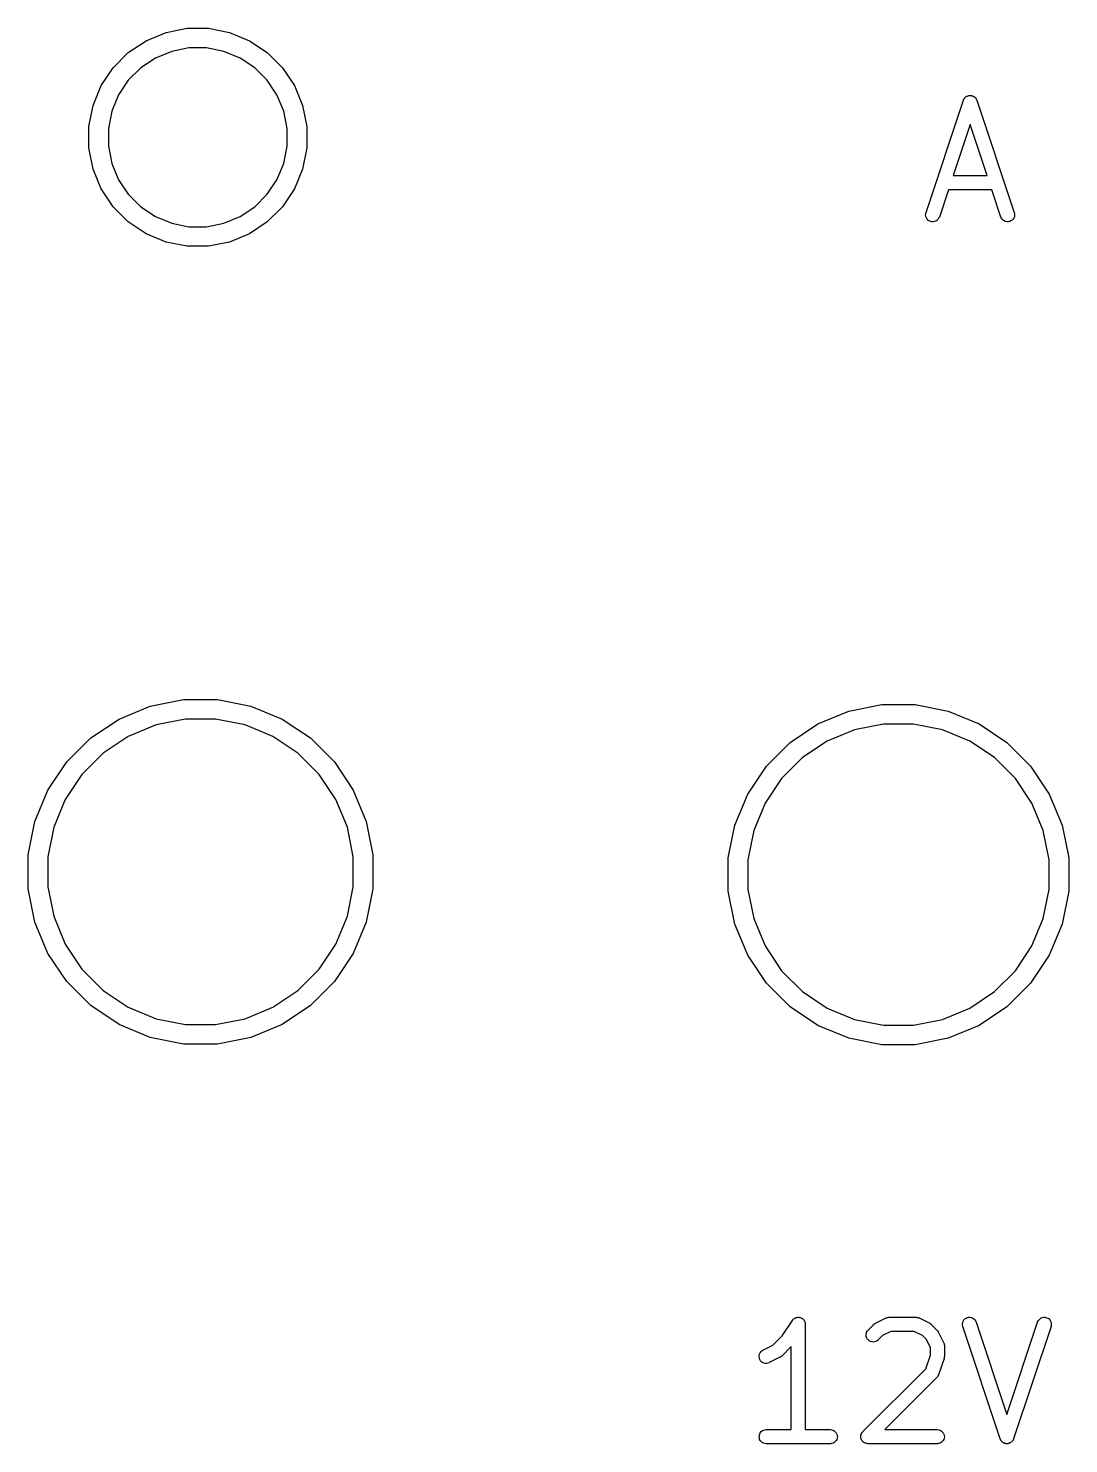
# Model space of a CAD drawing. Extents: x 160.5 to 231.1, y -123.8 to -81.5.
# Drawn here: x 168.99 to 176.4, y -114.31 to -104.23 of the extents above; entities that cross this region are included whole.
import ezdxf

# ---------------------------------------------------------------- set-up
doc = ezdxf.new("R2010")
doc.units = 0
doc.layers.add('BLACK', color=7, linetype='CONTINUOUS')

msp = doc.modelspace()

# ---------------------------------------------------------------- linework, layer by layer
at = {"layer": 'BLACK', "linetype": 'CONTINUOUS'}
for p, q in [((169.832, -104.322), (169.974, -104.264)), ((169.974, -104.264), (170.124, -104.234)), ((170.124, -104.234), (170.276, -104.234)), ((170.276, -104.234), (170.426, -104.264)), ((170.426, -104.264), (170.568, -104.322)), ((169.597, -104.515), (169.705, -104.407)), ((169.705, -104.407), (169.832, -104.322)), ((170.014, -104.398), (169.898, -104.446)), ((170.137, -104.373), (170.014, -104.398)), ((170.263, -104.373), (170.137, -104.373)), ((170.386, -104.398), (170.263, -104.373)), ((170.502, -104.446), (170.386, -104.398)), ((170.568, -104.322), (170.695, -104.407)), ((170.695, -104.407), (170.803, -104.515)), ((169.898, -104.446), (169.794, -104.515)), ((170.606, -104.515), (170.502, -104.446)), ((169.512, -104.642), (169.597, -104.515)), ((169.705, -104.604), (169.636, -104.708)), ((169.794, -104.515), (169.705, -104.604)), ((170.695, -104.604), (170.606, -104.515)), ((170.764, -104.708), (170.695, -104.604)), ((170.803, -104.515), (170.888, -104.642)), ((169.454, -104.784), (169.512, -104.642)), ((169.636, -104.708), (169.588, -104.824)), ((170.812, -104.824), (170.764, -104.708)), ((170.888, -104.642), (170.946, -104.784)), ((169.424, -104.934), (169.454, -104.784)), ((170.946, -104.784), (170.976, -104.934)), ((175.386, -105.546), (175.653, -104.746)), ((175.653, -104.745), (175.654, -104.742)), ((175.653, -104.746), (175.653, -104.745)), ((175.654, -104.742), (175.656, -104.739)), ((175.656, -104.738), (175.657, -104.737)), ((175.656, -104.739), (175.656, -104.738)), ((175.657, -104.737), (175.659, -104.734)), ((175.659, -104.734), (175.661, -104.731)), ((175.661, -104.731), (175.662, -104.73)), ((175.662, -104.73), (175.663, -104.729)), ((175.663, -104.729), (175.665, -104.726)), ((175.665, -104.726), (175.668, -104.724)), ((175.668, -104.724), (175.669, -104.723)), ((175.669, -104.723), (175.67, -104.722)), ((175.67, -104.722), (175.673, -104.72)), ((175.673, -104.72), (175.676, -104.718)), ((175.676, -104.718), (175.677, -104.718)), ((175.677, -104.718), (175.678, -104.717)), ((175.678, -104.717), (175.681, -104.716)), ((175.681, -104.716), (175.685, -104.714)), ((175.685, -104.714), (175.686, -104.714)), ((175.686, -104.714), (175.687, -104.714)), ((175.687, -104.714), (175.691, -104.713)), ((175.691, -104.713), (175.694, -104.712)), ((175.694, -104.712), (175.695, -104.712)), ((175.695, -104.712), (175.697, -104.712)), ((175.697, -104.712), (175.7, -104.712)), ((175.7, -104.712), (175.704, -104.712)), ((175.704, -104.712), (175.705, -104.712)), ((175.705, -104.712), (175.707, -104.712)), ((175.707, -104.712), (175.71, -104.713)), ((175.71, -104.713), (175.713, -104.714)), ((175.713, -104.714), (175.715, -104.714)), ((175.715, -104.714), (175.716, -104.715)), ((175.716, -104.715), (175.719, -104.716)), ((175.719, -104.716), (175.723, -104.717)), ((175.723, -104.717), (175.724, -104.718)), ((175.724, -104.718), (175.725, -104.719)), ((175.725, -104.719), (175.728, -104.721)), ((175.728, -104.721), (175.731, -104.722)), ((175.731, -104.722), (175.732, -104.723)), ((175.732, -104.723), (175.733, -104.724)), ((175.733, -104.724), (175.735, -104.727)), ((175.735, -104.727), (175.738, -104.729)), ((175.738, -104.729), (175.739, -104.73)), ((175.739, -104.73), (175.74, -104.731)), ((175.74, -104.731), (175.741, -104.734)), ((175.741, -104.734), (175.743, -104.737)), ((175.743, -104.737), (175.744, -104.738)), ((175.744, -104.738), (175.745, -104.74)), ((175.745, -104.74), (175.746, -104.743)), ((175.746, -104.743), (175.747, -104.746)), ((175.747, -104.746), (176.014, -105.546)), ((169.588, -104.824), (169.563, -104.947)), ((170.837, -104.947), (170.812, -104.824)), ((169.424, -105.086), (169.424, -104.934)), ((169.563, -104.947), (169.563, -105.073)), ((170.837, -105.073), (170.837, -104.947)), ((170.976, -104.934), (170.976, -105.086)), ((175.7, -104.92), (175.579, -105.283)), ((175.821, -105.283), (175.7, -104.92)), ((169.454, -105.236), (169.424, -105.086)), ((169.563, -105.073), (169.588, -105.196)), ((170.812, -105.196), (170.837, -105.073)), ((170.976, -105.086), (170.946, -105.236)), ((169.588, -105.196), (169.636, -105.312)), ((170.764, -105.312), (170.812, -105.196)), ((169.512, -105.378), (169.454, -105.236)), ((169.636, -105.312), (169.705, -105.416)), ((170.695, -105.416), (170.764, -105.312)), ((170.946, -105.236), (170.888, -105.378)), ((175.579, -105.283), (175.821, -105.283)), ((169.597, -105.505), (169.512, -105.378)), ((170.888, -105.378), (170.803, -105.505)), ((175.546, -105.383), (175.481, -105.578)), ((175.854, -105.383), (175.546, -105.383)), ((175.919, -105.578), (175.854, -105.383)), ((169.705, -105.613), (169.597, -105.505)), ((169.705, -105.416), (169.794, -105.505)), ((169.794, -105.505), (169.898, -105.574)), ((170.502, -105.574), (170.606, -105.505)), ((170.606, -105.505), (170.695, -105.416)), ((170.803, -105.505), (170.695, -105.613)), ((169.832, -105.698), (169.705, -105.613)), ((169.898, -105.574), (170.014, -105.622)), ((170.386, -105.622), (170.502, -105.574)), ((170.695, -105.613), (170.568, -105.698)), ((175.383, -105.565), (175.384, -105.556)), ((175.385, -105.575), (175.383, -105.565)), ((175.384, -105.556), (175.386, -105.546)), ((175.389, -105.584), (175.385, -105.575)), ((175.394, -105.592), (175.389, -105.584)), ((175.4, -105.6), (175.394, -105.592)), ((175.408, -105.605), (175.4, -105.6)), ((175.417, -105.609), (175.408, -105.605)), ((175.427, -105.611), (175.417, -105.609)), ((175.436, -105.612), (175.427, -105.611)), ((175.446, -105.61), (175.436, -105.612)), ((175.455, -105.607), (175.446, -105.61)), ((175.464, -105.602), (175.455, -105.607)), ((175.471, -105.595), (175.464, -105.602)), ((175.476, -105.587), (175.471, -105.595)), ((175.481, -105.578), (175.476, -105.587)), ((175.481, -105.578), (175.481, -105.578)), ((175.923, -105.587), (175.919, -105.578)), ((175.929, -105.595), (175.923, -105.587)), ((175.936, -105.601), (175.929, -105.595)), ((175.944, -105.607), (175.936, -105.601)), ((175.953, -105.61), (175.944, -105.607)), ((175.963, -105.612), (175.953, -105.61)), ((175.973, -105.612), (175.963, -105.612)), ((175.982, -105.609), (175.973, -105.612)), ((175.991, -105.606), (175.982, -105.609)), ((175.999, -105.6), (175.991, -105.606)), ((176.006, -105.593), (175.999, -105.6)), ((176.011, -105.585), (176.006, -105.593)), ((176.015, -105.576), (176.011, -105.585)), ((176.014, -105.546), (176.014, -105.547)), ((176.014, -105.547), (176.016, -105.556)), ((176.016, -105.566), (176.015, -105.576)), ((176.016, -105.556), (176.016, -105.566)), ((169.974, -105.756), (169.832, -105.698)), ((170.014, -105.622), (170.137, -105.647)), ((170.137, -105.647), (170.263, -105.647)), ((170.263, -105.647), (170.386, -105.622)), ((170.568, -105.698), (170.426, -105.756)), ((170.124, -105.786), (169.974, -105.756)), ((170.276, -105.786), (170.124, -105.786)), ((170.426, -105.756), (170.276, -105.786)), ((169.862, -109.06), (170.099, -109.013)), ((170.099, -109.013), (170.341, -109.013)), ((170.341, -109.013), (170.578, -109.06)), ((169.639, -109.153), (169.862, -109.06)), ((170.578, -109.06), (170.801, -109.153)), ((174.616, -109.186), (174.837, -109.095)), ((174.837, -109.095), (175.071, -109.048)), ((175.071, -109.048), (175.309, -109.048)), ((175.309, -109.048), (175.543, -109.095)), ((175.543, -109.095), (175.764, -109.186)), ((169.438, -109.287), (169.639, -109.153)), ((169.903, -109.194), (169.705, -109.276)), ((170.113, -109.153), (169.903, -109.194)), ((170.327, -109.153), (170.113, -109.153)), ((170.537, -109.194), (170.327, -109.153)), ((170.735, -109.276), (170.537, -109.194)), ((170.801, -109.153), (171.002, -109.287)), ((174.418, -109.319), (174.616, -109.186)), ((174.877, -109.229), (174.682, -109.31)), ((175.084, -109.188), (174.877, -109.229)), ((175.296, -109.188), (175.084, -109.188)), ((175.503, -109.229), (175.296, -109.188)), ((175.698, -109.31), (175.503, -109.229)), ((175.764, -109.186), (175.962, -109.319)), ((169.267, -109.458), (169.438, -109.287)), ((169.705, -109.276), (169.527, -109.395)), ((170.913, -109.395), (170.735, -109.276)), ((171.002, -109.287), (171.173, -109.458)), ((174.249, -109.488), (174.418, -109.319)), ((174.682, -109.31), (174.506, -109.427)), ((175.874, -109.427), (175.698, -109.31)), ((175.962, -109.319), (176.131, -109.488)), ((169.527, -109.395), (169.375, -109.547)), ((171.065, -109.547), (170.913, -109.395)), ((174.506, -109.427), (174.357, -109.576)), ((176.023, -109.576), (175.874, -109.427)), ((169.133, -109.659), (169.267, -109.458)), ((169.375, -109.547), (169.256, -109.725)), ((171.184, -109.725), (171.065, -109.547)), ((171.173, -109.458), (171.307, -109.659)), ((174.116, -109.686), (174.249, -109.488)), ((176.131, -109.488), (176.264, -109.686)), ((174.357, -109.576), (174.24, -109.752)), ((176.14, -109.752), (176.023, -109.576)), ((169.04, -109.882), (169.133, -109.659)), ((169.256, -109.725), (169.174, -109.923)), ((171.266, -109.923), (171.184, -109.725)), ((171.307, -109.659), (171.4, -109.882)), ((174.025, -109.907), (174.116, -109.686)), ((176.264, -109.686), (176.355, -109.907)), ((174.24, -109.752), (174.159, -109.947)), ((176.221, -109.947), (176.14, -109.752)), ((168.993, -110.119), (169.04, -109.882)), ((169.174, -109.923), (169.133, -110.133)), ((171.307, -110.133), (171.266, -109.923)), ((171.4, -109.882), (171.447, -110.119)), ((173.978, -110.141), (174.025, -109.907)), ((174.159, -109.947), (174.118, -110.154)), ((176.262, -110.154), (176.221, -109.947)), ((176.355, -109.907), (176.402, -110.141)), ((168.993, -110.361), (168.993, -110.119)), ((169.133, -110.133), (169.133, -110.347)), ((171.307, -110.347), (171.307, -110.133)), ((171.447, -110.119), (171.447, -110.361)), ((173.978, -110.379), (173.978, -110.141)), ((176.402, -110.141), (176.402, -110.379)), ((174.118, -110.154), (174.118, -110.366)), ((176.262, -110.366), (176.262, -110.154)), ((169.133, -110.347), (169.174, -110.557)), ((171.266, -110.557), (171.307, -110.347)), ((169.04, -110.598), (168.993, -110.361)), ((171.447, -110.361), (171.4, -110.598)), ((174.025, -110.613), (173.978, -110.379)), ((174.118, -110.366), (174.159, -110.573)), ((176.221, -110.573), (176.262, -110.366)), ((176.402, -110.379), (176.355, -110.613)), ((169.133, -110.821), (169.04, -110.598)), ((169.174, -110.557), (169.256, -110.755)), ((171.184, -110.755), (171.266, -110.557)), ((171.4, -110.598), (171.307, -110.821)), ((174.116, -110.834), (174.025, -110.613)), ((174.159, -110.573), (174.24, -110.768)), ((176.14, -110.768), (176.221, -110.573)), ((176.355, -110.613), (176.264, -110.834)), ((169.256, -110.755), (169.375, -110.933)), ((171.065, -110.933), (171.184, -110.755)), ((169.267, -111.022), (169.133, -110.821)), ((171.307, -110.821), (171.173, -111.022)), ((174.249, -111.032), (174.116, -110.834)), ((174.24, -110.768), (174.357, -110.944)), ((176.023, -110.944), (176.14, -110.768)), ((176.264, -110.834), (176.131, -111.032)), ((169.375, -110.933), (169.527, -111.085)), ((170.913, -111.085), (171.065, -110.933)), ((174.357, -110.944), (174.506, -111.093)), ((175.874, -111.093), (176.023, -110.944)), ((169.438, -111.193), (169.267, -111.022)), ((171.173, -111.022), (171.002, -111.193)), ((174.418, -111.201), (174.249, -111.032)), ((176.131, -111.032), (175.962, -111.201)), ((169.527, -111.085), (169.705, -111.204)), ((170.735, -111.204), (170.913, -111.085)), ((174.506, -111.093), (174.682, -111.21)), ((175.698, -111.21), (175.874, -111.093)), ((169.639, -111.327), (169.438, -111.193)), ((169.705, -111.204), (169.903, -111.286)), ((170.537, -111.286), (170.735, -111.204)), ((171.002, -111.193), (170.801, -111.327)), ((174.616, -111.334), (174.418, -111.201)), ((174.682, -111.21), (174.877, -111.291)), ((175.503, -111.291), (175.698, -111.21)), ((175.962, -111.201), (175.764, -111.334)), ((169.862, -111.42), (169.639, -111.327)), ((169.903, -111.286), (170.113, -111.327)), ((170.113, -111.327), (170.327, -111.327)), ((170.327, -111.327), (170.537, -111.286)), ((170.801, -111.327), (170.578, -111.42)), ((174.837, -111.425), (174.616, -111.334)), ((174.877, -111.291), (175.084, -111.332)), ((175.084, -111.332), (175.296, -111.332)), ((175.296, -111.332), (175.503, -111.291)), ((175.764, -111.334), (175.543, -111.425)), ((170.099, -111.467), (169.862, -111.42)), ((170.578, -111.42), (170.341, -111.467)), ((175.071, -111.472), (174.837, -111.425)), ((175.543, -111.425), (175.309, -111.472)), ((170.341, -111.467), (170.099, -111.467)), ((175.309, -111.472), (175.071, -111.472)), ((174.361, -113.544), (174.435, -113.434)), ((174.435, -113.434), (174.438, -113.43)), ((174.435, -113.434), (174.435, -113.434)), ((174.435, -113.434), (174.435, -113.434)), ((174.435, -113.434), (174.435, -113.434)), ((174.435, -113.434), (174.435, -113.434)), ((174.438, -113.43), (174.441, -113.426)), ((174.441, -113.426), (174.445, -113.423)), ((174.441, -113.426), (174.441, -113.426)), ((174.441, -113.426), (174.441, -113.426)), ((174.445, -113.423), (174.449, -113.42)), ((174.449, -113.42), (174.453, -113.418)), ((174.449, -113.42), (174.449, -113.42)), ((174.449, -113.42), (174.449, -113.42)), ((174.453, -113.418), (174.457, -113.416)), ((174.457, -113.416), (174.457, -113.416)), ((174.457, -113.416), (174.458, -113.416)), ((174.458, -113.416), (174.462, -113.414)), ((174.462, -113.414), (174.467, -113.413)), ((174.467, -113.413), (174.472, -113.412)), ((174.467, -113.413), (174.467, -113.413)), ((174.467, -113.413), (174.467, -113.413)), ((174.472, -113.412), (174.477, -113.412)), ((174.477, -113.412), (174.477, -113.412)), ((174.477, -113.412), (174.481, -113.412)), ((174.477, -113.412), (174.477, -113.412)), ((174.481, -113.412), (174.486, -113.413)), ((174.486, -113.413), (174.486, -113.413)), ((174.486, -113.413), (174.486, -113.413)), ((174.486, -113.413), (174.49, -113.414)), ((174.49, -113.414), (174.496, -113.416)), ((174.496, -113.416), (174.496, -113.416)), ((174.496, -113.416), (174.496, -113.416)), ((174.496, -113.416), (174.5, -113.418)), ((174.5, -113.418), (174.504, -113.42)), ((174.504, -113.42), (174.504, -113.42)), ((174.504, -113.42), (174.504, -113.42)), ((174.504, -113.42), (174.508, -113.423)), ((174.508, -113.423), (174.512, -113.427)), ((174.512, -113.427), (174.512, -113.427)), ((174.512, -113.427), (174.512, -113.427)), ((174.512, -113.427), (174.515, -113.43)), ((174.515, -113.43), (174.518, -113.434)), ((174.518, -113.434), (174.518, -113.434)), ((174.518, -113.434), (174.518, -113.434)), ((174.518, -113.434), (174.52, -113.438)), ((174.52, -113.438), (174.522, -113.443)), ((174.522, -113.443), (174.522, -113.443)), ((174.522, -113.443), (174.522, -113.443)), ((174.522, -113.443), (174.524, -113.448)), ((174.524, -113.448), (174.525, -113.452)), ((174.525, -113.452), (174.525, -113.452)), ((174.525, -113.452), (174.525, -113.452)), ((174.525, -113.452), (174.526, -113.457)), ((174.526, -113.457), (174.526, -113.462)), ((174.526, -113.462), (174.526, -114.212)), ((174.974, -113.503), (175.012, -113.465)), ((175.012, -113.465), (175.013, -113.464)), ((175.013, -113.464), (175.015, -113.462)), ((175.015, -113.462), (175.017, -113.46)), ((175.017, -113.46), (175.019, -113.459)), ((175.019, -113.459), (175.02, -113.458)), ((175.02, -113.458), (175.023, -113.457)), ((175.023, -113.457), (175.025, -113.455)), ((175.025, -113.455), (175.101, -113.417)), ((175.101, -113.417), (175.102, -113.417)), ((175.102, -113.417), (175.103, -113.416)), ((175.103, -113.416), (175.105, -113.416)), ((175.105, -113.416), (175.108, -113.415)), ((175.108, -113.415), (175.111, -113.414)), ((175.111, -113.414), (175.113, -113.413)), ((175.113, -113.413), (175.114, -113.413)), ((175.114, -113.413), (175.117, -113.413)), ((175.117, -113.413), (175.121, -113.412)), ((175.121, -113.412), (175.122, -113.412)), ((175.122, -113.412), (175.124, -113.412)), ((175.124, -113.412), (175.314, -113.412)), ((175.314, -113.412), (175.315, -113.412)), ((175.315, -113.412), (175.316, -113.412)), ((175.316, -113.412), (175.318, -113.412)), ((175.318, -113.412), (175.321, -113.413)), ((175.321, -113.413), (175.325, -113.413)), ((175.325, -113.413), (175.326, -113.413)), ((175.326, -113.413), (175.328, -113.414)), ((175.328, -113.414), (175.331, -113.415)), ((175.331, -113.415), (175.334, -113.416)), ((175.334, -113.416), (175.335, -113.417)), ((175.335, -113.417), (175.337, -113.417)), ((175.337, -113.417), (175.413, -113.455)), ((175.413, -113.455), (175.413, -113.456)), ((175.413, -113.456), (175.416, -113.457)), ((175.416, -113.457), (175.418, -113.458)), ((175.418, -113.458), (175.42, -113.46)), ((175.42, -113.46), (175.422, -113.461)), ((175.422, -113.461), (175.424, -113.463)), ((175.424, -113.463), (175.426, -113.465)), ((175.426, -113.465), (175.464, -113.503)), ((175.645, -113.458), (175.647, -113.448)), ((175.646, -113.468), (175.645, -113.458)), ((175.648, -113.477), (175.646, -113.468)), ((175.647, -113.448), (175.651, -113.439)), ((175.648, -113.478), (175.648, -113.477)), ((175.914, -114.278), (175.648, -113.478)), ((175.651, -113.439), (175.656, -113.431)), ((175.656, -113.431), (175.663, -113.424)), ((175.663, -113.424), (175.671, -113.418)), ((175.671, -113.418), (175.68, -113.414)), ((175.68, -113.414), (175.689, -113.412)), ((175.689, -113.412), (175.699, -113.412)), ((175.699, -113.412), (175.709, -113.414)), ((175.709, -113.414), (175.718, -113.417)), ((175.718, -113.417), (175.726, -113.422)), ((175.726, -113.422), (175.733, -113.429)), ((175.733, -113.429), (175.739, -113.437)), ((175.739, -113.437), (175.743, -113.446)), ((175.743, -113.446), (175.962, -114.104)), ((175.962, -114.104), (176.181, -113.446)), ((176.276, -113.478), (176.009, -114.278)), ((176.181, -113.445), (176.185, -113.437)), ((176.181, -113.446), (176.181, -113.445)), ((176.185, -113.437), (176.191, -113.429)), ((176.191, -113.429), (176.198, -113.422)), ((176.198, -113.422), (176.207, -113.417)), ((176.207, -113.417), (176.216, -113.414)), ((176.216, -113.414), (176.225, -113.412)), ((176.225, -113.412), (176.235, -113.412)), ((176.235, -113.412), (176.245, -113.415)), ((176.245, -113.415), (176.254, -113.419)), ((176.254, -113.419), (176.262, -113.424)), ((176.262, -113.424), (176.268, -113.431)), ((176.268, -113.431), (176.273, -113.44)), ((176.273, -113.44), (176.277, -113.449)), ((176.278, -113.468), (176.276, -113.478)), ((176.277, -113.449), (176.278, -113.458)), ((176.278, -113.458), (176.278, -113.468)), ((174.294, -113.611), (174.361, -113.544)), ((174.96, -113.538), (174.961, -113.528)), ((174.96, -113.548), (174.96, -113.538)), ((174.963, -113.557), (174.96, -113.548)), ((174.961, -113.528), (174.963, -113.519)), ((174.963, -113.519), (174.968, -113.51)), ((174.968, -113.566), (174.963, -113.557)), ((174.968, -113.51), (174.974, -113.503)), ((174.974, -113.573), (174.968, -113.566)), ((174.981, -113.579), (174.974, -113.573)), ((174.99, -113.584), (174.981, -113.579)), ((175.044, -113.574), (175.037, -113.58)), ((175.045, -113.573), (175.044, -113.574)), ((175.077, -113.541), (175.045, -113.573)), ((175.136, -113.512), (175.077, -113.541)), ((175.302, -113.512), (175.136, -113.512)), ((175.361, -113.541), (175.302, -113.512)), ((175.387, -113.568), (175.361, -113.541)), ((175.417, -113.626), (175.387, -113.568)), ((175.464, -113.503), (175.464, -113.503)), ((175.464, -113.503), (175.466, -113.505)), ((175.466, -113.505), (175.468, -113.507)), ((175.468, -113.507), (175.469, -113.509)), ((175.469, -113.509), (175.471, -113.511)), ((175.471, -113.511), (175.472, -113.513)), ((175.472, -113.513), (175.473, -113.516)), ((175.473, -113.516), (175.511, -113.592)), ((174.198, -113.684), (174.2, -113.674)), ((174.2, -113.674), (174.204, -113.666)), ((174.204, -113.666), (174.21, -113.658)), ((174.21, -113.658), (174.217, -113.651)), ((174.217, -113.651), (174.225, -113.646)), ((174.225, -113.646), (174.294, -113.611)), ((174.426, -113.621), (174.359, -113.688)), ((174.426, -114.212), (174.426, -113.621)), ((174.999, -113.587), (174.99, -113.584)), ((175.009, -113.588), (174.999, -113.587)), ((175.019, -113.587), (175.009, -113.588)), ((175.028, -113.585), (175.019, -113.587)), ((175.037, -113.58), (175.028, -113.585)), ((175.417, -113.682), (175.417, -113.626)), ((175.511, -113.592), (175.512, -113.593)), ((175.512, -113.593), (175.512, -113.594)), ((175.512, -113.594), (175.513, -113.595)), ((175.513, -113.595), (175.514, -113.599)), ((175.514, -113.599), (175.515, -113.602)), ((175.515, -113.602), (175.515, -113.603)), ((175.515, -113.603), (175.516, -113.605)), ((175.516, -113.605), (175.516, -113.608)), ((175.516, -113.608), (175.517, -113.611)), ((175.517, -113.611), (175.517, -113.613)), ((175.517, -113.613), (175.517, -113.614)), ((175.517, -113.614), (175.517, -113.69)), ((174.198, -113.694), (174.198, -113.684)), ((174.199, -113.703), (174.198, -113.694)), ((174.203, -113.713), (174.199, -113.703)), ((174.208, -113.721), (174.203, -113.713)), ((174.215, -113.728), (174.208, -113.721)), ((174.222, -113.734), (174.215, -113.728)), ((174.231, -113.738), (174.222, -113.734)), ((174.241, -113.74), (174.231, -113.738)), ((174.251, -113.74), (174.241, -113.74)), ((174.26, -113.739), (174.251, -113.74)), ((174.269, -113.736), (174.26, -113.739)), ((174.27, -113.735), (174.269, -113.736)), ((174.346, -113.697), (174.27, -113.735)), ((174.349, -113.696), (174.346, -113.697)), ((174.351, -113.694), (174.349, -113.696)), ((174.353, -113.693), (174.351, -113.694)), ((174.354, -113.692), (174.353, -113.693)), ((174.356, -113.69), (174.354, -113.692)), ((174.359, -113.688), (174.356, -113.69)), ((174.359, -113.688), (174.359, -113.688)), ((174.936, -114.226), (175.385, -113.778)), ((175.385, -113.778), (175.417, -113.682)), ((175.514, -113.706), (175.476, -113.821)), ((175.515, -113.704), (175.514, -113.706)), ((175.516, -113.701), (175.515, -113.704)), ((175.517, -113.691), (175.516, -113.694)), ((175.516, -113.694), (175.516, -113.697)), ((175.516, -113.697), (175.516, -113.699)), ((175.516, -113.699), (175.516, -113.701)), ((175.517, -113.69), (175.517, -113.691)), ((175.464, -113.84), (175.092, -114.212)), ((175.465, -113.839), (175.464, -113.84)), ((175.466, -113.838), (175.465, -113.839)), ((175.468, -113.835), (175.466, -113.838)), ((175.47, -113.833), (175.468, -113.835)), ((175.471, -113.831), (175.47, -113.833)), ((175.472, -113.83), (175.471, -113.831)), ((175.473, -113.827), (175.472, -113.83)), ((175.475, -113.824), (175.473, -113.827)), ((175.476, -113.821), (175.475, -113.823)), ((175.475, -113.823), (175.475, -113.824)), ((175.476, -113.821), (175.476, -113.821)), ((174.198, -114.262), (174.199, -114.252)), ((174.199, -114.271), (174.198, -114.262)), ((174.199, -114.252), (174.202, -114.243)), ((174.201, -114.281), (174.199, -114.271)), ((174.206, -114.289), (174.201, -114.281)), ((174.202, -114.243), (174.206, -114.234)), ((174.206, -114.234), (174.212, -114.226)), ((174.212, -114.226), (174.22, -114.22)), ((174.22, -114.22), (174.229, -114.216)), ((174.229, -114.216), (174.238, -114.213)), ((174.238, -114.213), (174.248, -114.212)), ((174.248, -114.212), (174.426, -114.212)), ((174.526, -114.212), (174.705, -114.212)), ((174.705, -114.212), (174.705, -114.212)), ((174.705, -114.212), (174.715, -114.213)), ((174.715, -114.213), (174.724, -114.216)), ((174.724, -114.216), (174.733, -114.221)), ((174.733, -114.221), (174.74, -114.227)), ((174.74, -114.227), (174.747, -114.235)), ((174.751, -114.281), (174.746, -114.29)), ((174.747, -114.235), (174.751, -114.243)), ((174.751, -114.243), (174.754, -114.253)), ((174.754, -114.272), (174.751, -114.281)), ((174.754, -114.253), (174.755, -114.262)), ((174.755, -114.262), (174.754, -114.272)), ((174.921, -114.262), (174.922, -114.257)), ((174.922, -114.267), (174.921, -114.262)), ((174.921, -114.262), (174.921, -114.262)), ((174.921, -114.262), (174.921, -114.262)), ((174.922, -114.252), (174.924, -114.247)), ((174.922, -114.257), (174.922, -114.252)), ((174.922, -114.252), (174.922, -114.252)), ((174.922, -114.252), (174.922, -114.252)), ((174.922, -114.271), (174.922, -114.267)), ((174.924, -114.276), (174.922, -114.271)), ((174.922, -114.271), (174.922, -114.271)), ((174.922, -114.271), (174.922, -114.271)), ((174.924, -114.247), (174.925, -114.243)), ((174.925, -114.281), (174.924, -114.276)), ((174.925, -114.243), (174.928, -114.238)), ((174.925, -114.243), (174.925, -114.243)), ((174.925, -114.243), (174.925, -114.243)), ((174.927, -114.285), (174.925, -114.281)), ((174.925, -114.281), (174.925, -114.281)), ((174.925, -114.281), (174.925, -114.281)), ((174.928, -114.238), (174.93, -114.234)), ((174.93, -114.234), (174.933, -114.23)), ((174.93, -114.234), (174.93, -114.234)), ((174.93, -114.234), (174.93, -114.234)), ((174.933, -114.23), (174.936, -114.227)), ((174.936, -114.227), (174.936, -114.226)), ((174.936, -114.226), (174.936, -114.226)), ((174.936, -114.226), (174.936, -114.226)), ((175.092, -114.212), (175.467, -114.212)), ((175.467, -114.212), (175.467, -114.212)), ((175.467, -114.212), (175.477, -114.213)), ((175.477, -114.213), (175.486, -114.216)), ((175.486, -114.216), (175.495, -114.221)), ((175.495, -114.221), (175.502, -114.227)), ((175.502, -114.227), (175.509, -114.235)), ((175.513, -114.281), (175.508, -114.29)), ((175.509, -114.235), (175.513, -114.243)), ((175.513, -114.243), (175.516, -114.253)), ((175.516, -114.272), (175.513, -114.281)), ((175.516, -114.253), (175.517, -114.262)), ((175.517, -114.262), (175.516, -114.272)), ((175.916, -114.281), (175.914, -114.278)), ((175.917, -114.284), (175.916, -114.281)), ((175.918, -114.285), (175.917, -114.284)), ((176.008, -114.282), (176.006, -114.285)), ((176.009, -114.278), (176.008, -114.282)), ((176.009, -114.278), (176.009, -114.278)), ((174.212, -114.297), (174.206, -114.289)), ((174.219, -114.303), (174.212, -114.297)), ((174.228, -114.308), (174.219, -114.303)), ((174.237, -114.311), (174.228, -114.308)), ((174.247, -114.312), (174.237, -114.311)), ((174.248, -114.312), (174.247, -114.312)), ((174.705, -114.312), (174.248, -114.312)), ((174.714, -114.311), (174.705, -114.312)), ((174.724, -114.308), (174.714, -114.311)), ((174.732, -114.304), (174.724, -114.308)), ((174.74, -114.297), (174.732, -114.304)), ((174.746, -114.29), (174.74, -114.297)), ((174.93, -114.289), (174.927, -114.285)), ((174.933, -114.293), (174.93, -114.289)), ((174.93, -114.289), (174.93, -114.289)), ((174.93, -114.289), (174.93, -114.289)), ((174.936, -114.297), (174.933, -114.293)), ((174.939, -114.3), (174.936, -114.297)), ((174.936, -114.297), (174.936, -114.297)), ((174.936, -114.297), (174.936, -114.297)), ((174.943, -114.303), (174.939, -114.3)), ((174.947, -114.306), (174.943, -114.303)), ((174.943, -114.303), (174.943, -114.303)), ((174.943, -114.303), (174.943, -114.303)), ((174.952, -114.308), (174.947, -114.306)), ((174.956, -114.309), (174.952, -114.308)), ((174.952, -114.308), (174.952, -114.308)), ((174.952, -114.308), (174.952, -114.308)), ((174.961, -114.311), (174.956, -114.309)), ((174.966, -114.311), (174.961, -114.311)), ((174.961, -114.311), (174.961, -114.311)), ((174.961, -114.311), (174.961, -114.311)), ((174.971, -114.312), (174.966, -114.311)), ((175.467, -114.312), (174.971, -114.312)), ((174.971, -114.312), (174.971, -114.312)), ((174.971, -114.312), (174.971, -114.312)), ((174.971, -114.312), (174.971, -114.312)), ((174.971, -114.312), (174.971, -114.312)), ((175.476, -114.311), (175.467, -114.312)), ((175.486, -114.308), (175.476, -114.311)), ((175.494, -114.304), (175.486, -114.308)), ((175.502, -114.297), (175.494, -114.304)), ((175.508, -114.29), (175.502, -114.297)), ((175.918, -114.287), (175.918, -114.285)), ((175.92, -114.289), (175.918, -114.287)), ((175.922, -114.292), (175.92, -114.289)), ((175.923, -114.293), (175.922, -114.292)), ((175.924, -114.295), (175.923, -114.293)), ((175.927, -114.297), (175.924, -114.295)), ((175.929, -114.3), (175.927, -114.297)), ((175.93, -114.3), (175.929, -114.3)), ((175.931, -114.301), (175.93, -114.3)), ((175.934, -114.303), (175.931, -114.301)), ((175.937, -114.305), (175.934, -114.303)), ((175.938, -114.306), (175.937, -114.305)), ((175.939, -114.307), (175.938, -114.306)), ((175.943, -114.308), (175.939, -114.307)), ((175.946, -114.309), (175.943, -114.308)), ((175.947, -114.31), (175.946, -114.309)), ((175.948, -114.31), (175.947, -114.31)), ((175.952, -114.311), (175.948, -114.31)), ((175.955, -114.311), (175.952, -114.311)), ((175.957, -114.312), (175.955, -114.311)), ((175.958, -114.312), (175.957, -114.312)), ((175.962, -114.312), (175.958, -114.312)), ((175.965, -114.312), (175.962, -114.312)), ((175.966, -114.312), (175.965, -114.312)), ((175.968, -114.312), (175.966, -114.312)), ((175.971, -114.311), (175.968, -114.312)), ((175.975, -114.31), (175.971, -114.311)), ((175.976, -114.31), (175.975, -114.31)), ((175.977, -114.309), (175.976, -114.31)), ((175.981, -114.308), (175.977, -114.309)), ((175.984, -114.307), (175.981, -114.308)), ((175.985, -114.306), (175.984, -114.307)), ((175.986, -114.306), (175.985, -114.306)), ((175.989, -114.304), (175.986, -114.306)), ((175.992, -114.302), (175.989, -114.304)), ((175.993, -114.301), (175.992, -114.302)), ((175.994, -114.3), (175.993, -114.301)), ((175.997, -114.297), (175.994, -114.3)), ((175.999, -114.295), (175.997, -114.297)), ((176, -114.294), (175.999, -114.295)), ((176.001, -114.293), (176, -114.294)), ((176.003, -114.29), (176.001, -114.293)), ((176.005, -114.287), (176.003, -114.29)), ((176.006, -114.286), (176.005, -114.287)), ((176.006, -114.285), (176.006, -114.286))]:
    msp.add_line(p, q, dxfattribs=at)

doc.saveas('drawing.dxf')
